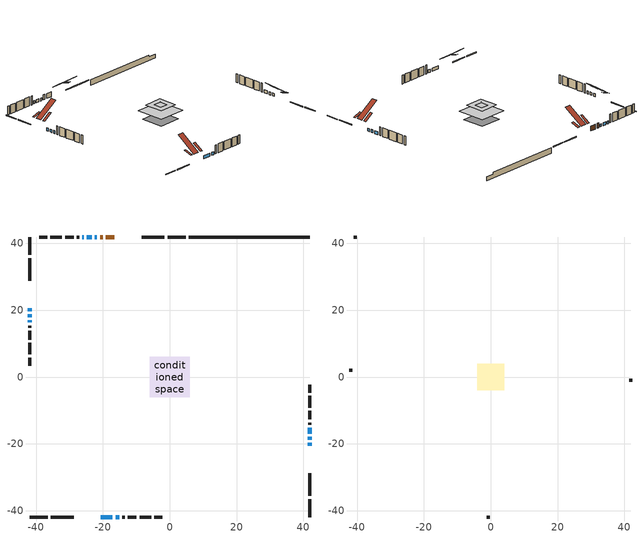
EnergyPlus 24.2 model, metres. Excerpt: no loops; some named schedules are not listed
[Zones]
conditioned space
 floor adiabatic (AdiabaticFloorConstruction): -6,-6 -6,6 6,6 6,-6 z1.83
 floor foundation (Slab1 construction): -4.84,-4.84 -4.84,4.84 4.84,4.84 4.84,-4.84 z-1.68
 floor foundation (Slab2 construction): -1.71,-1.71 -1.71,1.71 1.71,1.71 1.71,-1.71 z0
 wall outside (RimJoist1 construction): 4.72,41.92 -0.65,41.92 / -41.92,-41.92 -36.55,-41.92 / -41.92,41.92 -41.92,36.55 / 41.92,-41.92 41.92,-36.55 z0.61:0.91
 wall outside (RimJoist2 construction): -1.58,41.92 -8.38,41.92 / -35.62,-41.92 -28.82,-41.92 / -41.92,35.62 -41.92,28.82 / 41.92,-35.62 41.92,-28.82 z0.61:0.91
 wall outside (AdiabaticWallConstruction 1): -16.56,41.92 -19.09,41.92 / -20.02,41.92 -20.88,41.92 z0.61:2.64
 wall outside (AdiabaticWallConstruction): -41.92,20.64 -41.92,19.74 / -41.92,18.82 -41.92,17.9 / 41.92,-20.64 41.92,-19.72 / 41.92,-18.79 41.92,-17.9 / -21.81,41.92 -22.5,41.92 / -23.42,41.92 -24.83,41.92 / -20.64,-41.92 -17.15,-41.92 / -16.22,-41.92 -15.11,-41.92 / -41.92,16.97 -41.92,16.33 / 41.92,-16.97 41.92,-15.26 / -25.76,41.92 -26.22,41.92 z0.61:1.83
 wall outside (Wall1 construction): -27.15,41.92 -27.84,41.92 / -14.19,-41.92 -13.5,-41.92 / -41.92,15.4 -41.92,14.71 / 41.92,-14.33 41.92,-13.64 z0.61:4.27
 wall outside (Wall2 construction): -28.77,41.92 -31.36,41.92 / -12.57,-41.92 -9.98,-41.92 / -41.92,13.78 -41.92,11.19 / 41.92,-12.71 41.92,-10.12 z0.61:4.27
 wall outside (Wall3 construction): -32.29,41.92 -35.81,41.92 / -9.05,-41.92 -5.52,-41.92 / -41.92,10.26 -41.92,6.74 / 41.92,-9.19 41.92,-5.67 z0.61:4.27
 wall outside (Wall4 construction): -36.74,41.92 -39.15,41.92 / -4.6,-41.92 -2.19,-41.92 / -41.92,5.81 -41.92,3.4 / 41.92,-4.74 41.92,-2.33 z0.61:4.27
 wall foundation (FoundationWall1 construction): 5.65,41.92,-1.68 5.65,41.92,0.61 38.29,41.92,0.61 38.29,41.92,-0.16 41.92,41.92,-0.16 41.92,41.92,-1.68
 window (WindowConstruction): -41.92,20.64 -41.92,19.75 z0.61:1.83
 window (WindowConstruction 9): -41.92,18.82 -41.92,17.9 z0.61:1.83
 window (WindowConstruction 10): 41.92,-20.64 41.92,-19.72 z0.61:1.83
 window (WindowConstruction 1): 41.92,-18.79 41.92,-17.9 z0.61:1.83
 window (WindowConstruction 2): -21.81,41.92 -22.49,41.92 z0.61:1.83
 window (WindowConstruction 3): -23.42,41.92 -24.83,41.92 z0.61:1.83
 window (WindowConstruction 4): -20.64,-41.92 -17.15,-41.92 z0.61:1.83
 window (WindowConstruction 5): -16.22,-41.92 -15.11,-41.92 z0.61:1.83
 window (WindowConstruction 6): -41.92,16.97 -41.92,16.33 z0.61:1.83
 window (WindowConstruction 7): 41.92,-16.97 41.92,-15.26 z0.61:1.83
 window (WindowConstruction 8): -25.76,41.92 -26.22,41.92 z0.61:1.83
 door (Door): -16.56,41.92 -19.09,41.92 z0.61:2.64
 door (Door 1): -20.02,41.92 -20.88,41.92 z0.61:2.64
 ceiling adiabatic (AdiabaticFloorConstruction): 6,-6 6,6 -6,6 -6,-6 z1.83
 roof outside (Roof4 construction): -15.64,41.92,4.27 -15.64,38.35,6.65 -14.56,38.35,6.65 -14.56,41.92,4.27; -21.56,-41.92,4.27 -21.56,-38.35,6.65 -22.64,-38.35,6.65 -22.64,-41.92,4.27; -41.92,21.56,4.27 -38.35,21.56,6.65 -38.35,22.64,6.65 -41.92,22.64,4.27; 41.92,-21.56,4.27 38.35,-21.56,6.65 38.35,-22.64,6.65 41.92,-22.64,4.27
attic - vented
 floor to conditioned space (Floor1 construction Reversed): -1.71,-1.71 -1.71,1.71 1.71,1.71 1.71,-1.71 z4.27
 floor to conditioned space (Floor2 construction Reversed): -4.04,-4.04 -4.04,4.04 4.04,4.04 4.04,-4.04 z4.27
 floor to conditioned space (Floor3 construction Reversed): -2.18,-2.18 -2.18,2.18 2.18,2.18 2.18,-2.18 z4.27
 wall outside (Wall5 construction): -40.08,41.92 -40.99,41.92 / -1.26,-41.92 -0.35,-41.92 / -41.92,2.47 -41.92,1.56 / 41.92,-1.4 41.92,-0.49 z0.61:4.27
 roof outside (Roof1 construction): -10.19,41.92,4.27 -10.19,38.58,5.38 -9.31,38.58,5.38 -9.31,41.92,4.27; -27.01,-41.92,4.27 -27.01,-38.58,5.38 -27.89,-38.58,5.38 -27.89,-41.92,4.27; -41.92,27.01,4.27 -38.58,27.01,5.38 -38.58,27.89,5.38 -41.92,27.89,4.27; 41.92,-27.01,4.27 38.58,-27.01,5.38 38.58,-27.89,5.38 41.92,-27.89,4.27
 roof outside (Roof2 construction): -13.63,41.92,4.27 -13.63,33.55,9.85 -11.12,33.55,9.85 -11.12,41.92,4.27; -23.57,-41.92,4.27 -23.57,-33.55,9.85 -26.08,-33.55,9.85 -26.08,-41.92,4.27; -41.92,23.57,4.27 -33.55,23.57,9.85 -33.55,26.08,9.85 -41.92,26.08,4.27; 41.92,-23.57,4.27 33.55,-23.57,9.85 33.55,-26.08,9.85 41.92,-26.08,4.27
[Building]
Building 1: Terrain=Suburbs
[Site:Location]
Moose Jaw CS_SK: Latitude {deg}=50.33; Longitude {deg}=-105.54; Time Zone {hr}=-6; Elevation {m}=577; Keep Site Location Information=Yes
[Site:GroundTemperature:Shallow]
-1.16478, -3.46141, -3.64533, -2.55546, 1.81975, 6.17459, 9.95, 12.3416, 12.5448, 10.5996, 6.92049, 2.69924
[Site:WaterMainsTemperature]
Calculation Method=Schedule; Temperature Schedule=mains temperature schedule
[Material] Roughness=Rough; Thermal Absorptance=0.9
Name | Thickness {m} | Conductivity {W/m-K} | Density {kg/m3} | Specific Heat {J/kg-K} | Solar Absorptance | Visible Absorptance
asphalt or fiberglass shingles | 0.00635 | 0.162714 | 1121.4 | 1465.45 | 0.84 | 0.84
ceiling loosefill ins | 0.0846667 | 0.0480833 | 16.02 | 1046.75 | 0.7 | 0.7
ceiling loosefill ins 1 | 0.169333 | 0.0480833 | 16.02 | 1046.75 | 0.7 | 0.7
ceiling stud and cavity | 0.1397 | 0.0850345 | 65.682 | 1177.47 | 0.7 | 0.7
ceiling stud and cavity 1 | 0.1397 | 0.111742 | 65.682 | 1177.47 | 0.7 | 0.7
ceiling stud and cavity 2 | 0.1397 | 0.117016 | 65.682 | 1177.47 | 0.7 | 0.7
concrete 4.0 in. | 0.1016 | 1.803125 | 2242.8 | 837.4 | 0.7 | 0.7
concrete 8.0 in. | 0.2032 | 1.803125 | 2242.8 | 837.4 | 0.7 | 0.7
door material | 0.04445 | 0.0451087 | 512.64 | 1214.23 | 0.7 | 0.7
door material 1 | 0.04445 | 0.188738 | 512.64 | 1214.23 | 0.7 | 0.7
exterior vertical ins | 0.0020425 | 0.029427 | 32.04 | 1214.23 | 0.7 | 0.7
floor covering | 0.0127 | 0.0433444 | 54.468 | 1339.84 | 0.6 | 0.6
floor rigid ins; wall rigid ins 1 | 0.512978 | 0.029427 | 32.04 | 1214.23 | 0.7 | 0.7
floor stud and cavity | 0.1397 | 1.75129 | 37.0049 | 1207.88 | 0.7 | 0.7
furniture material conditioned space 1 | 0.1524 | 0.115458 | 640.8 | 1214.23 | 0.6 | 0.6
gypsum board | 0.0127 | 0.160291 | 801 | 837.4 | 0.6 | 0.6
gypsum board 1 | 0.0127 | 0.160291 | 801 | 837.4 | 0.7 | 0.7
osb sheathing 0.5 in. | 0.0127 | 0.115458 | 512.64 | 1214.23 | 0.7 | 0.7
osb sheathing 0.75 in. | 0.01905 | 0.115458 | 512.64 | 1214.23 | 0.7 | 0.7
osb sheathing 2.0 in. | 0.0508 | 0.115458 | 512.64 | 1214.23 | 0.7 | 0.7
rim joist stud and cavity | 0.0508 | 0.271007 | 50.32683 | 1063.81 | 0.6 | 0.6
rim joist stud and cavity 1 | 0.0508 | 0.0310022 | 125.044 | 1163.47 | 0.6 | 0.6
roof stud and cavity | 0.2032 | 0.174286 | 78.34581 | 1123.46 | 0.7 | 0.7
wall rigid ins | 0.051816 | 0.029427 | 32.04 | 1214.23 | 0.7 | 0.7
wall stud and cavity | 0.1397 | 0.118064 | 139.0536 | 1170.24 | 0.7 | 0.7
wall stud and cavity 1 | 0.1397 | 0.116675 | 139.0536 | 1170.24 | 0.7 | 0.7
wall stud and cavity 2 | 0.1397 | 0.114817 | 139.0536 | 1170.24 | 0.7 | 0.7
wall stud and cavity 3 | 0.1397 | 0.218567 | 139.0536 | 1170.24 | 0.7 | 0.7
wall stud and cavity 4 | 0.0889 | 6.1454 | 50.32683 | 1063.81 | 0.6 | 0.6
wall stud and cavity 5 | 0.0889 | 0.380278 | 52.3479 | 1209.89 | 0.7 | 0.7
wall stud and cavity 6 | 0.0889 | 0.391764 | 83.0341 | 1211.67 | 0.7 | 0.7
wood siding | 0.0254 | 0.102417 | 544.68 | 1172.36 | 0 | 0
wood siding 1 | 0.00254 | 0.102417 | 544.68 | 1172.36 | 0 | 0
wood siding 2; wood siding 3; wood siding 4 | 0.0254 | 0.102417 | 544.68 | 1172.36 | 0.7 | 0.7
[WindowMaterial:SimpleGlazingSystem]
Name | U-Factor {W/m2-K} | Solar Heat Gain Coefficient
WindowMaterial | 1.89872 | 0.58
WindowMaterial 1 | 2.76916 | 0.64
WindowMaterial 2 | 2.77995 | 0.67
WindowMaterial 3 | 1.85614 | 0.62
WindowMaterial 4 | 1.890774 | 0.59
WindowMaterial 5 | 1.91462 | 0.56
WindowMaterial 6 | 1.88055 | 0.6
WindowMaterial 7 | 2.75837 | 0.61
[Construction]
AdiabaticFloorConstruction: floor stud and cavity, floor rigid ins, osb sheathing 0.75 in., floor covering
AdiabaticWallConstruction: wood siding 3, wall rigid ins 1, wall stud and cavity 5, gypsum board
AdiabaticWallConstruction 1: wood siding 4, wall rigid ins 1, wall stud and cavity 5, gypsum board
Door: door material
Door 1: door material 1
Floor1 construction Reversed: gypsum board, ceiling stud and cavity, ceiling loosefill ins
Floor2 construction Reversed: gypsum board, ceiling stud and cavity 1, ceiling loosefill ins 1
Floor3 construction Reversed: gypsum board, ceiling stud and cavity 2, ceiling loosefill ins 1
FoundationWall1 construction: concrete 8.0 in., gypsum board 1
furniture construction conditioned space 1: furniture material conditioned space 1
PartitionWallConstruction: gypsum board, wall stud and cavity 6, gypsum board
RimJoist1 construction: wood siding 2, rim joist stud and cavity
RimJoist2 construction: wood siding 2, osb sheathing 2.0 in., rim joist stud and cavity 1
Roof1 construction; Roof2 construction: asphalt or fiberglass shingles
Roof4 construction: asphalt or fiberglass shingles, osb sheathing 0.75 in., roof stud and cavity, gypsum board
Slab1 construction; Slab2 construction: concrete 4.0 in.
Wall1 construction: wood siding, osb sheathing 0.5 in., wall stud and cavity, gypsum board
Wall2 construction: wood siding, osb sheathing 0.5 in., wall stud and cavity 1, gypsum board
Wall3 construction: wood siding, osb sheathing 0.5 in., wall stud and cavity 2, gypsum board
Wall4 construction: wood siding, wall rigid ins, osb sheathing 0.5 in., wall stud and cavity 3, gypsum board
Wall5 construction: wood siding 1, wall stud and cavity 4
WindowConstruction; WindowConstruction 1: WindowMaterial
WindowConstruction 10; WindowConstruction 8; WindowConstruction 9: WindowMaterial 7
WindowConstruction 2: WindowMaterial 1
WindowConstruction 3: WindowMaterial 2
WindowConstruction 4: WindowMaterial 3
WindowConstruction 5: WindowMaterial 4
WindowConstruction 6: WindowMaterial 5
WindowConstruction 7: WindowMaterial 6
[Zone] Multiplier=1; Part of Total Floor Area=Yes
Name | Volume {m3}
attic - vented | 69.9771
conditioned space | 593.9
[Space]
Name | Zone | Volume {m3}
attic - vented 1 | attic - vented | 69.9771
conditioned space 1 | conditioned space | 593.9
[ZoneInfiltration:EffectiveLeakageArea]
infil attic - vented 1: Zone or Space=attic - vented 1; Schedule=Always On Discrete; Effective Air Leakage Area {cm2}=3196; Stack Coefficient=0.000642302; Wind Coefficient=1.71234e-05
[ZoneMixing]
whole house fan mix: Zone or Space=attic - vented; Schedule=Always On Continuous; Design Flow Rate Calculation Method=Flow/Zone; Design Flow Rate {m3/s}=0; Source Zone or Space=conditioned space
[SurfaceProperty:ExposedFoundationPerimeter] Exposed Perimeter Calculation Method=TotalExposedPerimeter
Name | Total Exposed Perimeter {m}
Slab1 | 36.271
Slab2 | 11.278
[InternalMass] Zone or ZoneList=conditioned space; Space or SpaceList=conditioned space 1
Name | Construction | Surface Area {m2}
furniture mass conditioned space 1 | furniture construction conditioned space 1 | 99.6664
partition wall mass | PartitionWallConstruction | 249.166
[Lights]
interior lighting: Zone or ZoneList or Space or SpaceList=conditioned space 1; Schedule=interior lighting schedule; Design Level Calculation Method=LightingLevel; Lighting Level {W}=343.2; Return Air Fraction=0; Fraction Radiant=0.6; Fraction Visible=0.2; Fraction Replaceable=1
[People]
occupants: Zone or ZoneList or Space or SpaceList=conditioned space 1; Number of People Schedule=occupants schedule; Number of People Calculation Method=People; Number of People=3; Fraction Radiant=0.314171; Sensible Heat Fraction=0.56303; Activity Level Schedule=occupants activity schedule; Carbon Dioxide Generation Rate {m3/s-W}=0; Enable ASHRAE 55 Comfort Warnings=No; Mean Radiant Temperature Calculation Type=EnclosureAveraged
[ElectricEquipment] Zone or ZoneList or Space or SpaceList=conditioned space 1; Design Level Calculation Method=EquipmentLevel
Name | Schedule | Design Level {W} | Fraction Latent | Fraction Radiant | Fraction Lost
clothes dryer | clothes dryer schedule | 140.772 | 0.015 | 0.081 | 0.85
clothes washer | clothes washer schedule | 32.1985 | 0.03 | 0.162 | 0.7
cooking range | cooking range schedule | 215.147 | 0.08 | 0.432 | 0.2
dishwasher | dishwasher schedule | 66.8632 | 0.3 | 0.18 | 0.4
fridge | fridge schedule | 72.9452 | 0 | 0.6 | 0
mech vent house fan | mech vent house fan schedule | 0 | 0 | 0 | 1
mech vent house fan cfis | mech vent house fan cfis schedule | 0 | 0 | 0 | 0
misc plug loads | misc plug loads schedule | 494.7 | 0.045 | 0.513 | 0.1
whole house fan | Always On Discrete | 0 | 0 | 0 | 1
[OtherEquipment] Zone or ZoneList or Space or SpaceList=conditioned space 1; Design Level Calculation Method=EquipmentLevel
Name | Fuel Type | Schedule | Design Level {W} | Fraction Latent | Fraction Radiant | Fraction Lost
clothes dryer 1 | Electricity | clothes dryer schedule | 0 | 0.015 | 0.081 | 0.85
cooking range 1 | Electricity | cooking range schedule | 0 | 0.08 | 0.432 | 0.2
general water use latent | None | general water use schedule | 62.594 | 1 | 0 | 0
general water use sensible | None | general water use schedule | -61.6891 | 0 | 0.6 | 0
mech vent house fan latent load | None | Always On Discrete | 0 | 1 | 0 | 0
mech vent house fan sensible load | None | Always On Discrete | 0 | 0 | 0 | 0
water heater energy adjustment1 | NaturalGas | Always On Discrete | 0.01 | 0 | 0 | 1
[ZoneInfiltration:DesignFlowRate] Zone or ZoneList or Space or SpaceList=conditioned space 1; Schedule=Always On Discrete; Design Flow Rate Calculation Method=Flow/Zone; Design Flow Rate {m3/s}=0
infil flow; natural vent flow; whole house fan flow
[AvailabilityManager:Scheduled]
central ac and furnace airloop Availability Manager: Schedule=Always On Discrete
[Foundation:Kiva] Initial Indoor Air Temperature {C}=21; Wall Depth Below Slab {m}=0.2032
Name | Wall Height Above Grade {m} | Custom Block Material Name 1 | Custom Block Depth 1 {m} | Custom Block X Position 1 {m} | Custom Block Z Position 1 {m}
Foundation Kiva 1 | 0.609996 | exterior vertical ins | 2.28999 | 0.2159 | 0
Foundation Kiva 2 | 0.1016
[Foundation:Kiva:Settings]
Soil Conductivity {W/m-K}=0.849921; Soil Density {kg/m3}=1842.3; Soil Specific Heat {J/kg-K}=418.7; Ground Solar Absorptivity=0.9; Ground Thermal Absorptivity=0.9; Ground Surface Roughness {m}=0.03; Far-Field Width {m}=40; Deep-Ground Boundary Condition=ZeroFlux; Deep-Ground Depth {m}=40; Minimum Cell Dimension {m}=0.2; Maximum Cell Growth Coefficient=3; Simulation Timestep=Timestep
[Exterior:Lights]
exterior lighting: Schedule=exterior lighting schedule; Design Level {W}=75.6
[EnergyManagementSystem:GlobalVariable]
central_ac_and_furnace_airloop_Fan_RTF
infil_program_Qfan
infil_program_Qinf
natural_vent_program_Qnv
natural_vent_program_Qwhf
[EnergyManagementSystem:Sensor]
Name | Output:Variable or Output:Meter Index Key | Output:Variable or Output:Meter
airflow_gain | infil flow | Infiltration Sensible Heat Gain Energy
airflow_gain_1 | natural vent flow | Infiltration Sensible Heat Gain Energy
airflow_gain_2 | whole house fan flow | Infiltration Sensible Heat Gain Energy
airflow_loss | infil flow | Infiltration Sensible Heat Loss Energy
airflow_loss_1 | natural vent flow | Infiltration Sensible Heat Loss Energy
airflow_loss_2 | whole house fan flow | Infiltration Sensible Heat Loss Energy
clg_load_cond |  | Cooling:EnergyTransfer:Zone:CONDITIONED SPACE
clg_sp_s; clg_sp_s_1 | cooling setpoint | Schedule Value
clothes_dryer_exhaust_0_sch_s | clothes dryer exhaust 0 schedule | Schedule Value
cool_season | cooling season schedule | Schedule Value
htg_load_cond |  | Heating:EnergyTransfer:Zone:CONDITIONED SPACE
htg_sp_s; htg_sp_s_1 | heating setpoint | Schedule Value
ig_ee_conv | clothes dryer | Electric Equipment Convective Heating Energy
ig_ee_conv_2 | cooking range | Electric Equipment Convective Heating Energy
ig_ee_conv_4 | fridge | Electric Equipment Convective Heating Energy
ig_ee_conv_5 | misc plug loads | Electric Equipment Convective Heating Energy
ig_ee_conv_6 | whole house fan | Electric Equipment Convective Heating Energy
ig_ee_rad | clothes dryer | Electric Equipment Radiant Heating Energy
ig_ee_rad_2 | cooking range | Electric Equipment Radiant Heating Energy
ig_ee_rad_4 | fridge | Electric Equipment Radiant Heating Energy
ig_ee_rad_5 | misc plug loads | Electric Equipment Radiant Heating Energy
ig_ee_rad_6 | whole house fan | Electric Equipment Radiant Heating Energy
ig_lgt_conv | interior lighting | Lights Convective Heating Energy
ig_lgt_rad | interior lighting | Lights Radiant Heating Energy
ig_lgt_vis | interior lighting | Lights Visible Radiation Heating Energy
ig_oe_conv | clothes dryer 1 | Other Equipment Convective Heating Energy
ig_oe_conv_1 | cooking range 1 | Other Equipment Convective Heating Energy
ig_oe_conv_2 | general water use latent | Other Equipment Convective Heating Energy
ig_oe_conv_3 | general water use sensible | Other Equipment Convective Heating Energy
ig_oe_conv_4 | water heater energy adjustment1 | Other Equipment Convective Heating Energy
ig_oe_rad | clothes dryer 1 | Other Equipment Radiant Heating Energy
ig_oe_rad_1 | cooking range 1 | Other Equipment Radiant Heating Energy
ig_oe_rad_2 | general water use latent | Other Equipment Radiant Heating Energy
ig_oe_rad_3 | general water use sensible | Other Equipment Radiant Heating Energy
ig_oe_rad_4 | water heater energy adjustment1 | Other Equipment Radiant Heating Energy
ig_ppl_conv | occupants | People Convective Heating Energy
ig_ppl_rad | occupants | People Radiant Heating Energy
im_conv | furniture mass conditioned space 1 | Surface Inside Face Convection Heat Gain Energy
im_conv_1 | partition wall mass | Surface Inside Face Convection Heat Gain Energy
im_ig | furniture mass conditioned space 1 | Surface Inside Face Internal Gains Radiation Heat Gain Energy
im_ig_1 | partition wall mass | Surface Inside Face Internal Gains Radiation Heat Gain Energy
im_lgt | furniture mass conditioned space 1 | Surface Inside Face Lights Radiation Heat Gain Energy
im_lgt_1 | partition wall mass | Surface Inside Face Lights Radiation Heat Gain Energy
im_sol | furniture mass conditioned space 1 | Surface Inside Face Solar Radiation Heat Gain Energy
im_sol_1 | partition wall mass | Surface Inside Face Solar Radiation Heat Gain Energy
im_surf | furniture mass conditioned space 1 | Surface Inside Face Net Surface Thermal Radiation Heat Gain Energy
im_surf_1 | partition wall mass | Surface Inside Face Net Surface Thermal Radiation Heat Gain Energy
mv_conv | mech vent house fan | Electric Equipment Convective Heating Energy
mv_conv_1 | mech vent house fan cfis | Electric Equipment Convective Heating Energy
mv_conv_2 | mech vent house fan latent load | Other Equipment Convective Heating Energy
mv_conv_3 | mech vent house fan sensible load | Other Equipment Convective Heating Energy
mv_rad | mech vent house fan | Electric Equipment Radiant Heating Energy
mv_rad_1 | mech vent house fan cfis | Electric Equipment Radiant Heating Energy
mv_rad_2 | mech vent house fan latent load | Other Equipment Radiant Heating Energy
mv_rad_3 | mech vent house fan sensible load | Other Equipment Radiant Heating Energy
natural_vent_s | natural vent schedule | Schedule Value
out_pb_s |  | Site Outdoor Air Barometric Pressure
out_wt_s |  | Site Outdoor Air Humidity Ratio
site_vw_s |  | Site Wind Speed
ss_back_out | Window1 | Surface Window Shortwave from Zone Back Out Window Heat Transfer Rate
ss_back_out_1 | Window10 | Surface Window Shortwave from Zone Back Out Window Heat Transfer Rate
ss_back_out_10 | Window9 | Surface Window Shortwave from Zone Back Out Window Heat Transfer Rate
ss_back_out_2 | Window12 | Surface Window Shortwave from Zone Back Out Window Heat Transfer Rate
ss_back_out_3 | Window2 | Surface Window Shortwave from Zone Back Out Window Heat Transfer Rate
ss_back_out_4 | Window3 | Surface Window Shortwave from Zone Back Out Window Heat Transfer Rate
ss_back_out_5 | Window4 | Surface Window Shortwave from Zone Back Out Window Heat Transfer Rate
ss_back_out_6 | Window5 | Surface Window Shortwave from Zone Back Out Window Heat Transfer Rate
ss_back_out_7 | Window6 | Surface Window Shortwave from Zone Back Out Window Heat Transfer Rate
ss_back_out_8 | Window7 | Surface Window Shortwave from Zone Back Out Window Heat Transfer Rate
ss_back_out_9 | Window8 | Surface Window Shortwave from Zone Back Out Window Heat Transfer Rate
ss_conv | Door1 | Surface Inside Face Convection Heat Gain Energy
ss_conv_1 | Door4 | Surface Inside Face Convection Heat Gain Energy
ss_conv_10 | Window7 | Surface Inside Face Convection Heat Gain Energy
ss_conv_11 | Window8 | Surface Inside Face Convection Heat Gain Energy
ss_conv_12 | Window9 | Surface Inside Face Convection Heat Gain Energy
ss_conv_2 | Window1 | Surface Inside Face Convection Heat Gain Energy
ss_conv_3 | Window10 | Surface Inside Face Convection Heat Gain Energy
ss_conv_4 | Window12 | Surface Inside Face Convection Heat Gain Energy
ss_conv_5 | Window2 | Surface Inside Face Convection Heat Gain Energy
ss_conv_6 | Window3 | Surface Inside Face Convection Heat Gain Energy
ss_conv_7 | Window4 | Surface Inside Face Convection Heat Gain Energy
ss_conv_8 | Window5 | Surface Inside Face Convection Heat Gain Energy
ss_conv_9 | Window6 | Surface Inside Face Convection Heat Gain Energy
ss_ig | Door1 | Surface Inside Face Internal Gains Radiation Heat Gain Energy
ss_ig_1 | Door4 | Surface Inside Face Internal Gains Radiation Heat Gain Energy
ss_ig_10 | Window7 | Surface Inside Face Internal Gains Radiation Heat Gain Energy
ss_ig_11 | Window8 | Surface Inside Face Internal Gains Radiation Heat Gain Energy
ss_ig_12 | Window9 | Surface Inside Face Internal Gains Radiation Heat Gain Energy
ss_ig_2 | Window1 | Surface Inside Face Internal Gains Radiation Heat Gain Energy
ss_ig_3 | Window10 | Surface Inside Face Internal Gains Radiation Heat Gain Energy
ss_ig_4 | Window12 | Surface Inside Face Internal Gains Radiation Heat Gain Energy
ss_ig_5 | Window2 | Surface Inside Face Internal Gains Radiation Heat Gain Energy
ss_ig_6 | Window3 | Surface Inside Face Internal Gains Radiation Heat Gain Energy
ss_ig_7 | Window4 | Surface Inside Face Internal Gains Radiation Heat Gain Energy
ss_ig_8 | Window5 | Surface Inside Face Internal Gains Radiation Heat Gain Energy
ss_ig_9 | Window6 | Surface Inside Face Internal Gains Radiation Heat Gain Energy
ss_lgt | Door1 | Surface Inside Face Lights Radiation Heat Gain Energy
ss_lgt_1 | Door4 | Surface Inside Face Lights Radiation Heat Gain Energy
ss_sol | Door1 | Surface Inside Face Solar Radiation Heat Gain Energy
ss_sol_1 | Door4 | Surface Inside Face Solar Radiation Heat Gain Energy
ss_surf | Door1 | Surface Inside Face Net Surface Thermal Radiation Heat Gain Energy
ss_surf_1 | Door4 | Surface Inside Face Net Surface Thermal Radiation Heat Gain Energy
ss_surf_10 | Window7 | Surface Inside Face Net Surface Thermal Radiation Heat Gain Energy
ss_surf_11 | Window8 | Surface Inside Face Net Surface Thermal Radiation Heat Gain Energy
ss_surf_12 | Window9 | Surface Inside Face Net Surface Thermal Radiation Heat Gain Energy
ss_surf_2 | Window1 | Surface Inside Face Net Surface Thermal Radiation Heat Gain Energy
ss_surf_3 | Window10 | Surface Inside Face Net Surface Thermal Radiation Heat Gain Energy
ss_surf_4 | Window12 | Surface Inside Face Net Surface Thermal Radiation Heat Gain Energy
ss_surf_5 | Window2 | Surface Inside Face Net Surface Thermal Radiation Heat Gain Energy
ss_surf_6 | Window3 | Surface Inside Face Net Surface Thermal Radiation Heat Gain Energy
ss_surf_7 | Window4 | Surface Inside Face Net Surface Thermal Radiation Heat Gain Energy
ss_surf_8 | Window5 | Surface Inside Face Net Surface Thermal Radiation Heat Gain Energy
ss_surf_9 | Window6 | Surface Inside Face Net Surface Thermal Radiation Heat Gain Energy
ss_trans_in | Window1 | Surface Window Transmitted Solar Radiation Rate
ss_trans_in_1 | Window10 | Surface Window Transmitted Solar Radiation Rate
ss_trans_in_10 | Window9 | Surface Window Transmitted Solar Radiation Rate
ss_trans_in_2 | Window12 | Surface Window Transmitted Solar Radiation Rate
ss_trans_in_3 | Window2 | Surface Window Transmitted Solar Radiation Rate
ss_trans_in_4 | Window3 | Surface Window Transmitted Solar Radiation Rate
ss_trans_in_5 | Window4 | Surface Window Transmitted Solar Radiation Rate
ss_trans_in_6 | Window5 | Surface Window Transmitted Solar Radiation Rate
ss_trans_in_7 | Window6 | Surface Window Transmitted Solar Radiation Rate
ss_trans_in_8 | Window7 | Surface Window Transmitted Solar Radiation Rate
ss_trans_in_9 | Window8 | Surface Window Transmitted Solar Radiation Rate
ss_trans_out | Window1 | Surface Inside Face Initial Transmitted Diffuse Transmitted Out Window Solar Radiation Rate
ss_trans_out_1 | Window10 | Surface Inside Face Initial Transmitted Diffuse Transmitted Out Window Solar Radiation Rate
ss_trans_out_10 | Window9 | Surface Inside Face Initial Transmitted Diffuse Transmitted Out Window Solar Radiation Rate
ss_trans_out_2 | Window12 | Surface Inside Face Initial Transmitted Diffuse Transmitted Out Window Solar Radiation Rate
ss_trans_out_3 | Window2 | Surface Inside Face Initial Transmitted Diffuse Transmitted Out Window Solar Radiation Rate
ss_trans_out_4 | Window3 | Surface Inside Face Initial Transmitted Diffuse Transmitted Out Window Solar Radiation Rate
